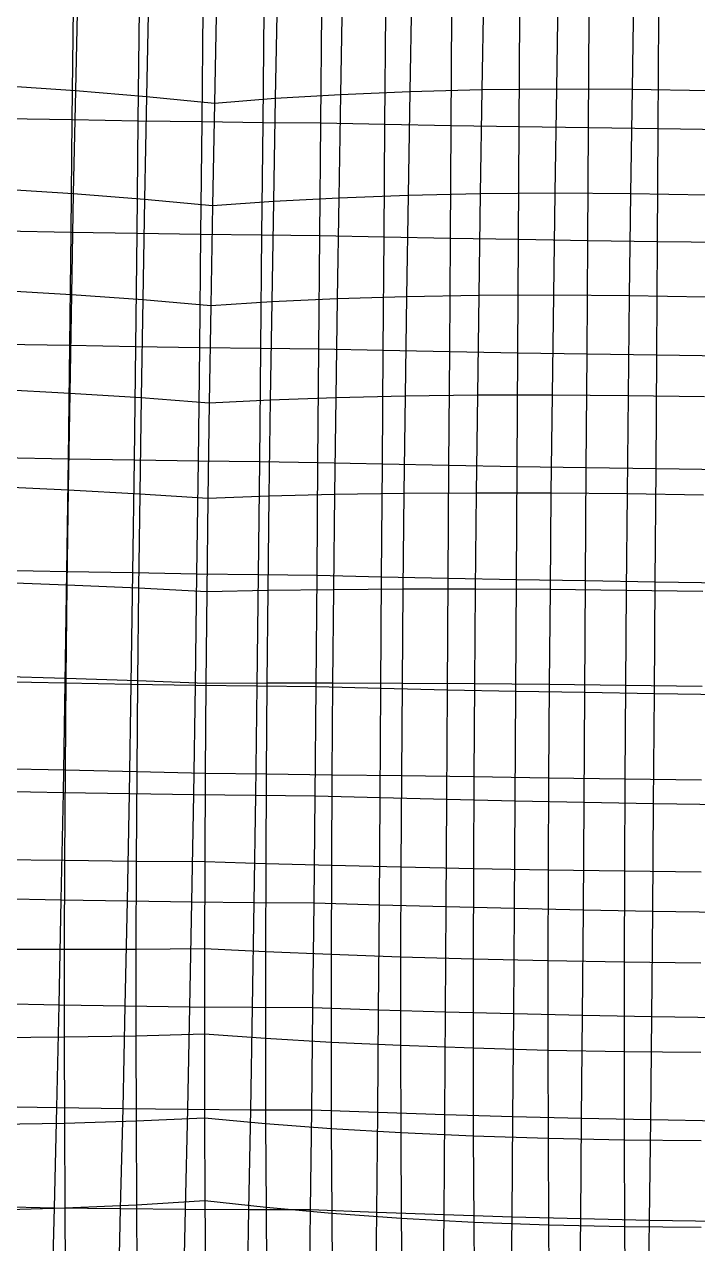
# Model space of a CAD drawing. Extents: x -429 to 429, y -1 to 209.
# Drawn here: x -57.62 to -37.22, y 36.81 to 73.77 of the extents above; entities that cross this region are included whole.
import ezdxf

# ---------------------------------------------------------------- set-up
doc = ezdxf.new("R2010")
doc.units = 0

msp = doc.modelspace()

# ---------------------------------------------------------------- linework, layer by layer
at = {"layer": 'default', "color": 5, "linetype": 'CONTINUOUS'}
for p, q in [((-41.448, 75.032, -23.635), (-41.499, 71.81, -24.086)), ((-39.153, 75.024, -23.918), (-39.202, 71.8, -24.369)), ((-56.005, 74.964, -20.622), (-56.073, 71.762, -21.067)), ((-53.854, 74.777, -19.822), (-53.919, 71.583, -20.266)), ((-49.96, 74.722, -20.192), (-50.019, 71.525, -20.637)), ((-47.981, 74.849, -21.383), (-48.038, 71.644, -21.83)), ((-45.887, 74.944, -22.361), (-45.942, 71.731, -22.809)), ((-43.701, 75.005, -23.114), (-43.754, 71.787, -23.564)), ((-51.801, 74.563, -18.802), (-51.863, 71.377, -19.244)), ((-51.801, 74.563, -18.802), (-51.863, 71.377, -19.244)), ((-58.302, 71.914, -21.637), (-56.073, 71.762, -21.067)), ((-56.073, 71.762, -21.067), (-56.137, 68.635, -21.47)), ((-56.073, 71.762, -21.067), (-53.919, 71.583, -20.266)), ((-48.038, 71.644, -21.83), (-45.942, 71.731, -22.809)), ((-45.942, 71.731, -22.809), (-45.994, 68.59, -23.215)), ((-45.942, 71.731, -22.809), (-43.754, 71.787, -23.564)), ((-43.754, 71.787, -23.564), (-43.804, 68.638, -23.971)), ((-43.754, 71.787, -23.564), (-41.499, 71.81, -24.086)), ((-41.499, 71.81, -24.086), (-41.547, 68.656, -24.494)), ((-41.499, 71.81, -24.086), (-39.202, 71.8, -24.369)), ((-39.202, 71.8, -24.369), (-39.247, 68.644, -24.778)), ((-39.202, 71.8, -24.369), (-36.888, 71.758, -24.41)), ((-53.919, 71.583, -20.266), (-53.979, 68.466, -20.668)), ((-53.919, 71.583, -20.266), (-51.863, 71.377, -19.244)), ((-51.863, 71.377, -19.244), (-51.919, 68.274, -19.643)), ((-51.863, 71.377, -19.244), (-51.919, 68.274, -19.643)), ((-51.863, 71.377, -19.244), (-50.019, 71.525, -20.637)), ((-50.019, 71.525, -20.637), (-50.074, 68.407, -21.039)), ((-50.019, 71.525, -20.637), (-48.038, 71.644, -21.83)), ((-48.038, 71.644, -21.83), (-48.092, 68.513, -22.234)), ((-58.369, 68.779, -22.042), (-56.137, 68.635, -21.47)), ((-56.137, 68.635, -21.47), (-56.195, 65.579, -21.823)), ((-56.137, 68.635, -21.47), (-53.979, 68.466, -20.668)), ((-53.979, 68.466, -20.668), (-54.034, 65.425, -21.019)), ((-53.979, 68.466, -20.668), (-51.919, 68.274, -19.643)), ((-51.919, 68.274, -19.643), (-50.074, 68.407, -21.039)), ((-50.074, 68.407, -21.039), (-50.125, 65.364, -21.391)), ((-50.074, 68.407, -21.039), (-48.092, 68.513, -22.234)), ((-48.092, 68.513, -22.234), (-48.141, 65.453, -22.588)), ((-48.092, 68.513, -22.234), (-45.994, 68.59, -23.215)), ((-45.994, 68.59, -23.215), (-46.041, 65.517, -23.571)), ((-45.994, 68.59, -23.215), (-43.804, 68.638, -23.971)), ((-43.804, 68.638, -23.971), (-43.849, 65.555, -24.329)), ((-43.804, 68.638, -23.971), (-41.547, 68.656, -24.494)), ((-41.547, 68.656, -24.494), (-41.59, 65.567, -24.853)), ((-41.547, 68.656, -24.494), (-39.247, 68.644, -24.778)), ((-39.247, 68.644, -24.778), (-39.288, 65.553, -25.137)), ((-39.247, 68.644, -24.778), (-36.931, 68.602, -24.819)), ((-51.919, 68.274, -19.643), (-51.971, 65.25, -19.992)), ((-51.919, 68.274, -19.643), (-51.971, 65.25, -19.992)), ((-58.429, 65.712, -22.396), (-56.195, 65.579, -21.823)), ((-56.195, 65.579, -21.823), (-56.246, 62.589, -22.119)), ((-56.195, 65.579, -21.823), (-54.034, 65.425, -21.019)), ((-54.034, 65.425, -21.019), (-54.083, 62.452, -21.313)), ((-54.034, 65.425, -21.019), (-51.971, 65.25, -19.992)), ((-50.125, 65.364, -21.391), (-48.141, 65.453, -22.588)), ((-48.141, 65.453, -22.588), (-48.184, 62.459, -22.885)), ((-48.141, 65.453, -22.588), (-46.041, 65.517, -23.571)), ((-46.041, 65.517, -23.571), (-46.083, 62.508, -23.87)), ((-46.041, 65.517, -23.571), (-43.849, 65.555, -24.329)), ((-43.849, 65.555, -24.329), (-43.89, 62.535, -24.629)), ((-43.849, 65.555, -24.329), (-41.59, 65.567, -24.853)), ((-41.59, 65.567, -24.853), (-41.629, 62.54, -25.154)), ((-41.59, 65.567, -24.853), (-39.288, 65.553, -25.137)), ((-39.288, 65.553, -25.137), (-39.325, 62.522, -25.439)), ((-39.288, 65.553, -25.137), (-36.97, 65.512, -25.178)), ((-51.971, 65.25, -19.992), (-52.017, 62.298, -20.284)), ((-51.971, 65.25, -19.992), (-52.017, 62.298, -20.284)), ((-51.971, 65.25, -19.992), (-50.125, 65.364, -21.391)), ((-50.125, 65.364, -21.391), (-50.169, 62.389, -21.685)), ((-58.483, 62.708, -22.694), (-56.246, 62.589, -22.119)), ((-56.246, 62.589, -22.119), (-56.291, 59.658, -22.355)), ((-56.246, 62.589, -22.119), (-54.083, 62.452, -21.313)), ((-54.083, 62.452, -21.313), (-54.125, 59.54, -21.547)), ((-54.083, 62.452, -21.313), (-52.017, 62.298, -20.284)), ((-50.169, 62.389, -21.685), (-48.184, 62.459, -22.885)), ((-48.184, 62.459, -22.885), (-48.222, 59.524, -23.121)), ((-48.184, 62.459, -22.885), (-46.083, 62.508, -23.87)), ((-46.083, 62.508, -23.87), (-46.119, 59.556, -24.108)), ((-46.083, 62.508, -23.87), (-43.89, 62.535, -24.629)), ((-43.89, 62.535, -24.629), (-43.925, 59.57, -24.868)), ((-43.89, 62.535, -24.629), (-41.629, 62.54, -25.154)), ((-41.629, 62.54, -25.154), (-41.662, 59.567, -25.394)), ((-41.629, 62.54, -25.154), (-39.325, 62.522, -25.439)), ((-39.325, 62.522, -25.439), (-39.357, 59.546, -25.679)), ((-39.325, 62.522, -25.439), (-37.005, 62.483, -25.48)), ((-52.017, 62.298, -20.284), (-52.057, 59.41, -20.515)), ((-52.017, 62.298, -20.284), (-52.057, 59.41, -20.515)), ((-52.017, 62.298, -20.284), (-50.169, 62.389, -21.685)), ((-50.169, 62.389, -21.685), (-50.209, 59.475, -21.919)), ((-58.531, 59.762, -22.93), (-56.291, 59.658, -22.355)), ((-56.291, 59.658, -22.355), (-56.329, 56.78, -22.526)), ((-56.291, 59.658, -22.355), (-54.125, 59.54, -21.547)), ((-54.125, 59.54, -21.547), (-54.162, 56.684, -21.717)), ((-54.125, 59.54, -21.547), (-52.057, 59.41, -20.515)), ((-50.209, 59.475, -21.919), (-48.222, 59.524, -23.121)), ((-48.222, 59.524, -23.121), (-48.254, 56.642, -23.293)), ((-48.222, 59.524, -23.121), (-46.119, 59.556, -24.108)), ((-46.119, 59.556, -24.108), (-46.15, 56.655, -24.281)), ((-46.119, 59.556, -24.108), (-43.925, 59.57, -24.868)), ((-43.925, 59.57, -24.868), (-43.955, 56.656, -25.043)), ((-43.925, 59.57, -24.868), (-41.662, 59.567, -25.394)), ((-41.662, 59.567, -25.394), (-41.691, 56.644, -25.569)), ((-41.662, 59.567, -25.394), (-39.357, 59.546, -25.679)), ((-39.357, 59.546, -25.679), (-39.384, 56.62, -25.854)), ((-39.357, 59.546, -25.679), (-37.035, 59.509, -25.72)), ((-52.057, 59.41, -20.515), (-52.091, 56.58, -20.684)), ((-52.057, 59.41, -20.515), (-52.091, 56.58, -20.684)), ((-52.057, 59.41, -20.515), (-50.209, 59.475, -21.919)), ((-50.209, 59.475, -21.919), (-50.242, 56.617, -22.09)), ((-58.571, 56.867, -23.103), (-56.329, 56.78, -22.526)), ((-56.329, 56.78, -22.526), (-56.36, 53.95, -22.631)), ((-56.329, 56.78, -22.526), (-54.162, 56.684, -21.717)), ((-54.162, 56.684, -21.717), (-54.191, 53.878, -21.821)), ((-54.162, 56.684, -21.717), (-52.091, 56.58, -20.684)), ((-52.091, 56.58, -20.684), (-52.119, 53.803, -20.786)), ((-52.091, 56.58, -20.684), (-52.119, 53.803, -20.786)), ((-52.091, 56.58, -20.684), (-50.242, 56.617, -22.09)), ((-50.242, 56.617, -22.09), (-50.269, 53.81, -22.194)), ((-50.242, 56.617, -22.09), (-48.254, 56.642, -23.293)), ((-48.254, 56.642, -23.293), (-48.28, 53.81, -23.399)), ((-48.254, 56.642, -23.293), (-46.15, 56.655, -24.281)), ((-46.15, 56.655, -24.281), (-46.176, 53.802, -24.388)), ((-46.15, 56.655, -24.281), (-43.955, 56.656, -25.043)), ((-43.955, 56.656, -25.043), (-43.979, 53.788, -25.15)), ((-43.955, 56.656, -25.043), (-41.691, 56.644, -25.569)), ((-41.691, 56.644, -25.569), (-41.714, 53.767, -25.677)), ((-41.691, 56.644, -25.569), (-39.384, 56.62, -25.854)), ((-39.384, 56.62, -25.854), (-39.406, 53.74, -25.962)), ((-39.384, 56.62, -25.854), (-37.06, 56.584, -25.895)), ((-58.603, 54.019, -23.209), (-56.36, 53.95, -22.631)), ((-56.36, 53.95, -22.631), (-56.385, 51.168, -22.668)), ((-56.36, 53.95, -22.631), (-54.191, 53.878, -21.821)), ((-54.191, 53.878, -21.821), (-54.214, 51.12, -21.857)), ((-54.191, 53.878, -21.821), (-52.119, 53.803, -20.786)), ((-52.119, 53.803, -20.786), (-52.141, 51.075, -20.822)), ((-52.119, 53.803, -20.786), (-52.141, 51.075, -20.822)), ((-52.119, 53.803, -20.786), (-50.269, 53.81, -22.194)), ((-50.269, 53.81, -22.194), (-50.29, 51.05, -22.231)), ((-50.269, 53.81, -22.194), (-48.28, 53.81, -23.399)), ((-48.28, 53.81, -23.399), (-48.3, 51.023, -23.436)), ((-48.28, 53.81, -23.399), (-46.176, 53.802, -24.388)), ((-46.176, 53.802, -24.388), (-46.196, 50.995, -24.426)), ((-46.176, 53.802, -24.388), (-43.979, 53.788, -25.15)), ((-43.979, 53.788, -25.15), (-43.998, 50.965, -25.188)), ((-43.979, 53.788, -25.15), (-41.714, 53.767, -25.677)), ((-41.714, 53.767, -25.677), (-41.732, 50.934, -25.715)), ((-41.714, 53.767, -25.677), (-39.406, 53.74, -25.962)), ((-39.406, 53.74, -25.962), (-39.424, 50.903, -26)), ((-39.406, 53.74, -25.962), (-37.082, 53.706, -26.003)), ((-58.629, 51.217, -23.246), (-56.385, 51.168, -22.668)), ((-56.385, 51.168, -22.668), (-56.401, 48.429, -22.635)), ((-56.385, 51.168, -22.668), (-54.214, 51.12, -21.857)), ((-54.214, 51.12, -21.857), (-54.23, 48.408, -21.824)), ((-54.214, 51.12, -21.857), (-52.141, 51.075, -20.822)), ((-52.141, 51.075, -20.822), (-52.156, 48.395, -20.79)), ((-52.141, 51.075, -20.822), (-52.156, 48.395, -20.79)), ((-52.141, 51.075, -20.822), (-50.29, 51.05, -22.231)), ((-50.29, 51.05, -22.231), (-50.304, 48.336, -22.198)), ((-50.29, 51.05, -22.231), (-48.3, 51.023, -23.436)), ((-48.3, 51.023, -23.436), (-48.315, 48.281, -23.403)), ((-48.3, 51.023, -23.436), (-46.196, 50.995, -24.426)), ((-46.196, 50.995, -24.426), (-46.209, 48.23, -24.393)), ((-46.196, 50.995, -24.426), (-43.998, 50.965, -25.188)), ((-43.998, 50.965, -25.188), (-44.011, 48.184, -25.155)), ((-43.998, 50.965, -25.188), (-41.732, 50.934, -25.715)), ((-41.732, 50.934, -25.715), (-41.745, 48.143, -25.682)), ((-41.732, 50.934, -25.715), (-39.424, 50.903, -26)), ((-39.424, 50.903, -26), (-39.436, 48.108, -25.967)), ((-39.424, 50.903, -26), (-37.098, 50.871, -26.041)), ((-58.646, 48.457, -23.213), (-56.401, 48.429, -22.635)), ((-56.401, 48.429, -22.635), (-56.411, 45.732, -22.531)), ((-56.401, 48.429, -22.635), (-54.23, 48.408, -21.824)), ((-54.23, 48.408, -21.824), (-54.239, 45.739, -21.722)), ((-54.23, 48.408, -21.824), (-52.156, 48.395, -20.79)), ((-52.156, 48.395, -20.79), (-52.164, 45.759, -20.688)), ((-52.156, 48.395, -20.79), (-52.164, 45.759, -20.688)), ((-52.156, 48.395, -20.79), (-50.304, 48.336, -22.198)), ((-50.304, 48.336, -22.198), (-50.312, 45.665, -22.095)), ((-50.304, 48.336, -22.198), (-48.315, 48.281, -23.403)), ((-48.315, 48.281, -23.403), (-48.323, 45.58, -23.299)), ((-48.315, 48.281, -23.403), (-46.209, 48.23, -24.393)), ((-46.209, 48.23, -24.393), (-46.217, 45.506, -24.288)), ((-46.209, 48.23, -24.393), (-44.011, 48.184, -25.155)), ((-44.011, 48.184, -25.155), (-44.019, 45.443, -25.049)), ((-44.011, 48.184, -25.155), (-41.745, 48.143, -25.682)), ((-41.745, 48.143, -25.682), (-41.753, 45.391, -25.576)), ((-41.745, 48.143, -25.682), (-39.436, 48.108, -25.967)), ((-39.436, 48.108, -25.967), (-39.443, 45.352, -25.861)), ((-39.436, 48.108, -25.967), (-37.109, 48.079, -26.008)), ((-58.656, 45.739, -23.108), (-56.411, 45.732, -22.531)), ((-56.411, 45.732, -22.531), (-56.413, 43.077, -22.355)), ((-56.411, 45.732, -22.531), (-54.239, 45.739, -21.722)), ((-54.239, 45.739, -21.722), (-54.241, 43.112, -21.547)), ((-54.239, 45.739, -21.722), (-52.164, 45.759, -20.688)), ((-52.164, 45.759, -20.688), (-52.166, 43.168, -20.516)), ((-52.164, 45.759, -20.688), (-52.166, 43.168, -20.516)), ((-52.164, 45.759, -20.688), (-50.312, 45.665, -22.095)), ((-50.312, 45.665, -22.095), (-50.314, 43.037, -21.92)), ((-50.312, 45.665, -22.095), (-48.323, 45.58, -23.299)), ((-48.323, 45.58, -23.299), (-48.325, 42.922, -23.122)), ((-48.323, 45.58, -23.299), (-46.217, 45.506, -24.288)), ((-46.217, 45.506, -24.288), (-46.219, 42.823, -24.109)), ((-46.217, 45.506, -24.288), (-44.019, 45.443, -25.049)), ((-44.019, 45.443, -25.049), (-44.021, 42.742, -24.87)), ((-44.019, 45.443, -25.049), (-41.753, 45.391, -25.576)), ((-41.753, 45.391, -25.576), (-41.754, 42.68, -25.395)), ((-41.753, 45.391, -25.576), (-39.443, 45.352, -25.861)), ((-39.443, 45.352, -25.861), (-39.445, 42.636, -25.68)), ((-39.443, 45.352, -25.861), (-37.116, 45.326, -25.902)), ((-58.659, 43.061, -22.93), (-56.413, 43.077, -22.355)), ((-56.413, 43.077, -22.355), (-54.241, 43.112, -21.547)), ((-56.413, 43.077, -22.355), (-56.408, 40.464, -22.105)), ((-54.241, 43.112, -21.547), (-52.166, 43.168, -20.516)), ((-54.241, 43.112, -21.547), (-54.235, 40.53, -21.301)), ((-52.166, 43.168, -20.516), (-50.314, 43.037, -21.92)), ((-52.166, 43.168, -20.516), (-52.161, 40.621, -20.273)), ((-52.166, 43.168, -20.516), (-52.161, 40.621, -20.273)), ((-50.314, 43.037, -21.92), (-48.325, 42.922, -23.122)), ((-50.314, 43.037, -21.92), (-50.309, 40.453, -21.673)), ((-48.325, 42.922, -23.122), (-46.219, 42.823, -24.109)), ((-48.325, 42.922, -23.122), (-48.32, 40.306, -22.873)), ((-46.219, 42.823, -24.109), (-44.021, 42.742, -24.87)), ((-46.219, 42.823, -24.109), (-46.215, 40.182, -23.857)), ((-44.021, 42.742, -24.87), (-41.754, 42.68, -25.395)), ((-44.021, 42.742, -24.87), (-44.017, 40.082, -24.615)), ((-41.754, 42.68, -25.395), (-39.445, 42.636, -25.68)), ((-41.754, 42.68, -25.395), (-41.75, 40.008, -25.14)), ((-39.445, 42.636, -25.68), (-37.118, 42.613, -25.722)), ((-39.445, 42.636, -25.68), (-39.441, 39.961, -25.425)), ((-58.653, 40.425, -22.679), (-56.408, 40.464, -22.105)), ((-56.408, 40.464, -22.105), (-54.235, 40.53, -21.301)), ((-56.408, 40.464, -22.105), (-56.396, 37.895, -21.773)), ((-54.235, 40.53, -21.301), (-52.161, 40.621, -20.273)), ((-54.235, 40.53, -21.301), (-54.224, 37.99, -20.976)), ((-52.161, 40.621, -20.273), (-50.309, 40.453, -21.673)), ((-52.161, 40.621, -20.273), (-52.149, 38.118, -19.959)), ((-52.161, 40.621, -20.273), (-52.149, 38.118, -19.959)), ((-50.309, 40.453, -21.673), (-48.32, 40.306, -22.873)), ((-50.309, 40.453, -21.673), (-50.296, 37.912, -21.349)), ((-48.32, 40.306, -22.873), (-46.215, 40.182, -23.857)), ((-48.32, 40.306, -22.873), (-48.306, 37.734, -22.54)), ((-46.215, 40.182, -23.857), (-44.017, 40.082, -24.615)), ((-46.215, 40.182, -23.857), (-46.2, 37.584, -23.517)), ((-44.017, 40.082, -24.615), (-41.75, 40.008, -25.14)), ((-44.017, 40.082, -24.615), (-44.003, 37.467, -24.271)), ((-41.75, 40.008, -25.14), (-39.441, 39.961, -25.425)), ((-41.75, 40.008, -25.14), (-41.738, 37.381, -24.792)), ((-39.441, 39.961, -25.425), (-37.114, 39.94, -25.466)), ((-39.441, 39.961, -25.425), (-39.431, 37.33, -25.075)), ((-54.224, 37.99, -20.976), (-52.149, 38.118, -19.959)), ((-52.149, 38.118, -19.959), (-50.296, 37.912, -21.349)), ((-52.149, 38.118, -19.959), (-52.13, 35.66, -19.575)), ((-52.149, 38.118, -19.959), (-52.13, 35.66, -19.575)), ((-58.64, 37.832, -22.34), (-56.396, 37.895, -21.773)), ((-56.396, 37.895, -21.773), (-54.224, 37.99, -20.976)), ((-56.396, 37.895, -21.773), (-56.378, 35.371, -21.364)), ((-54.224, 37.99, -20.976), (-54.207, 35.497, -20.579)), ((-50.296, 37.912, -21.349), (-48.306, 37.734, -22.54)), ((-50.296, 37.912, -21.349), (-50.275, 35.417, -20.951)), ((-48.306, 37.734, -22.54), (-46.2, 37.584, -23.517)), ((-48.306, 37.734, -22.54), (-48.283, 35.207, -22.13)), ((-46.2, 37.584, -23.517), (-44.003, 37.467, -24.271)), ((-46.2, 37.584, -23.517), (-46.178, 35.033, -23.098)), ((-44.003, 37.467, -24.271), (-41.738, 37.381, -24.792)), ((-44.003, 37.467, -24.271), (-43.982, 34.897, -23.844)), ((-41.738, 37.381, -24.792), (-39.431, 37.33, -25.075)), ((-41.738, 37.381, -24.792), (-41.72, 34.8, -24.361)), ((-39.431, 37.33, -25.075), (-37.106, 37.312, -25.117)), ((-39.431, 37.33, -25.075), (-39.414, 34.744, -24.643))]:
    msp.add_line(p, q, dxfattribs=at)
at = {"layer": 'default', "color": 3, "linetype": 'CONTINUOUS'}
for p, q in [((-56.167, 70.878, 20.198), (-56.132, 74.26, 20.268)), ((-54.168, 70.847, 19.515), (-54.133, 74.228, 19.582)), ((-52.237, 70.819, 18.66), (-52.204, 74.199, 18.722)), ((-50.388, 70.796, 17.64), (-50.357, 74.173, 17.696)), ((-48.636, 70.778, 16.462), (-48.609, 74.152, 16.511)), ((-48.636, 70.778, 16.462), (-48.609, 74.152, 16.511)), ((-46.694, 70.739, 17.317), (-46.67, 74.119, 17.374)), ((-44.685, 70.703, 17.999), (-44.663, 74.087, 18.062)), ((-42.624, 70.669, 18.504), (-42.603, 74.056, 18.571)), ((-40.526, 70.637, 18.826), (-40.506, 74.027, 18.897)), ((-38.409, 70.608, 18.964), (-38.389, 74, 19.037)), ((-58.219, 70.913, 20.703), (-56.167, 70.878, 20.198)), ((-56.204, 67.468, 20.114), (-56.167, 70.878, 20.198)), ((-56.167, 70.878, 20.198), (-54.168, 70.847, 19.515)), ((-54.204, 67.436, 19.435), (-54.168, 70.847, 19.515)), ((-54.168, 70.847, 19.515), (-52.237, 70.819, 18.66)), ((-52.272, 67.409, 18.585), (-52.237, 70.819, 18.66)), ((-52.237, 70.819, 18.66), (-50.388, 70.796, 17.64)), ((-50.42, 67.386, 17.571), (-50.388, 70.796, 17.64)), ((-50.388, 70.796, 17.64), (-48.636, 70.778, 16.462)), ((-48.664, 67.369, 16.399), (-48.636, 70.778, 16.462)), ((-48.664, 67.369, 16.399), (-48.636, 70.778, 16.462)), ((-48.636, 70.778, 16.462), (-46.694, 70.739, 17.317)), ((-46.719, 67.327, 17.247), (-46.694, 70.739, 17.317)), ((-46.694, 70.739, 17.317), (-44.685, 70.703, 17.999)), ((-44.708, 67.288, 17.923), (-44.685, 70.703, 17.999)), ((-44.685, 70.703, 17.999), (-42.624, 70.669, 18.504)), ((-42.645, 67.252, 18.423), (-42.624, 70.669, 18.504)), ((-42.624, 70.669, 18.504), (-40.526, 70.637, 18.826)), ((-40.548, 67.218, 18.741), (-40.526, 70.637, 18.826)), ((-40.526, 70.637, 18.826), (-38.409, 70.608, 18.964)), ((-38.43, 67.188, 18.877), (-38.409, 70.608, 18.964)), ((-38.409, 70.608, 18.964), (-36.288, 70.582, 18.916)), ((-58.256, 67.504, 20.617), (-56.204, 67.468, 20.114)), ((-56.242, 64.038, 20.027), (-56.204, 67.468, 20.114)), ((-56.204, 67.468, 20.114), (-54.204, 67.436, 19.435)), ((-54.242, 64.005, 19.351), (-54.204, 67.436, 19.435)), ((-54.204, 67.436, 19.435), (-52.272, 67.409, 18.585)), ((-52.307, 63.976, 18.506), (-52.272, 67.409, 18.585)), ((-52.272, 67.409, 18.585), (-50.42, 67.386, 17.571)), ((-50.453, 63.952, 17.498), (-50.42, 67.386, 17.571)), ((-50.42, 67.386, 17.571), (-48.664, 67.369, 16.399)), ((-48.693, 63.933, 16.333), (-48.664, 67.369, 16.399)), ((-48.693, 63.933, 16.333), (-48.664, 67.369, 16.399)), ((-48.664, 67.369, 16.399), (-46.719, 67.327, 17.247)), ((-46.745, 63.891, 17.174), (-46.719, 67.327, 17.247)), ((-46.719, 67.327, 17.247), (-44.708, 67.288, 17.923)), ((-44.731, 63.851, 17.843), (-44.708, 67.288, 17.923)), ((-44.708, 67.288, 17.923), (-42.645, 67.252, 18.423)), ((-42.668, 63.814, 18.338), (-42.645, 67.252, 18.423)), ((-42.645, 67.252, 18.423), (-40.548, 67.218, 18.741)), ((-40.57, 63.779, 18.653), (-40.548, 67.218, 18.741)), ((-40.548, 67.218, 18.741), (-38.43, 67.188, 18.877)), ((-38.453, 63.748, 18.786), (-38.43, 67.188, 18.877)), ((-38.43, 67.188, 18.877), (-36.309, 67.161, 18.829)), ((-58.294, 64.075, 20.528), (-56.242, 64.038, 20.027)), ((-56.286, 60.602, 19.921), (-56.242, 64.038, 20.027)), ((-56.242, 64.038, 20.027), (-54.242, 64.005, 19.351)), ((-54.285, 60.568, 19.253), (-54.242, 64.005, 19.351)), ((-54.242, 64.005, 19.351), (-52.307, 63.976, 18.506)), ((-52.348, 60.538, 18.417), (-52.307, 63.976, 18.506)), ((-52.307, 63.976, 18.506), (-50.453, 63.952, 17.498)), ((-50.489, 60.512, 17.42), (-50.453, 63.952, 17.498)), ((-50.453, 63.952, 17.498), (-48.693, 63.933, 16.333)), ((-48.722, 60.491, 16.269), (-48.693, 63.933, 16.333)), ((-48.722, 60.491, 16.269), (-48.693, 63.933, 16.333)), ((-48.693, 63.933, 16.333), (-46.745, 63.891, 17.174)), ((-46.769, 60.449, 17.095), (-46.745, 63.891, 17.174)), ((-46.745, 63.891, 17.174), (-44.731, 63.851, 17.843)), ((-44.754, 60.408, 17.752), (-44.731, 63.851, 17.843)), ((-44.731, 63.851, 17.843), (-42.668, 63.814, 18.338)), ((-42.69, 60.37, 18.237), (-42.668, 63.814, 18.338)), ((-42.668, 63.814, 18.338), (-40.57, 63.779, 18.653)), ((-40.592, 60.335, 18.545), (-40.57, 63.779, 18.653)), ((-40.57, 63.779, 18.653), (-38.453, 63.748, 18.786)), ((-38.476, 60.303, 18.674), (-38.453, 63.748, 18.786)), ((-38.453, 63.748, 18.786), (-36.332, 63.72, 18.737)), ((-58.337, 60.641, 20.417), (-56.286, 60.602, 19.921)), ((-56.334, 57.184, 19.797), (-56.286, 60.602, 19.921)), ((-56.286, 60.602, 19.921), (-54.285, 60.568, 19.253)), ((-54.332, 57.148, 19.138), (-54.285, 60.568, 19.253)), ((-54.285, 60.568, 19.253), (-52.348, 60.538, 18.417)), ((-52.392, 57.117, 18.316), (-52.348, 60.538, 18.417)), ((-52.348, 60.538, 18.417), (-50.489, 60.512, 17.42)), ((-50.527, 57.09, 17.335), (-50.489, 60.512, 17.42)), ((-50.489, 60.512, 17.42), (-48.722, 60.491, 16.269)), ((-48.751, 57.069, 16.203), (-48.722, 60.491, 16.269)), ((-48.751, 57.069, 16.203), (-48.722, 60.491, 16.269)), ((-48.722, 60.491, 16.269), (-46.769, 60.449, 17.095)), ((-46.793, 57.025, 17.009), (-46.769, 60.449, 17.095)), ((-46.769, 60.449, 17.095), (-44.754, 60.408, 17.752)), ((-44.774, 56.983, 17.649), (-44.754, 60.408, 17.752)), ((-44.754, 60.408, 17.752), (-42.69, 60.37, 18.237)), ((-42.71, 56.943, 18.12), (-42.69, 60.37, 18.237)), ((-42.69, 60.37, 18.237), (-40.592, 60.335, 18.545)), ((-40.614, 56.907, 18.418), (-40.592, 60.335, 18.545)), ((-40.592, 60.335, 18.545), (-38.476, 60.303, 18.674)), ((-38.501, 56.874, 18.542), (-38.476, 60.303, 18.674)), ((-38.476, 60.303, 18.674), (-36.357, 60.274, 18.624)), ((-58.384, 57.223, 20.287), (-56.334, 57.184, 19.797)), ((-56.384, 53.806, 19.657), (-56.334, 57.184, 19.797)), ((-56.334, 57.184, 19.797), (-54.332, 57.148, 19.138)), ((-54.382, 53.77, 19.01), (-54.332, 57.148, 19.138)), ((-54.332, 57.148, 19.138), (-52.392, 57.117, 18.316)), ((-52.438, 53.74, 18.203), (-52.392, 57.117, 18.316)), ((-52.392, 57.117, 18.316), (-50.527, 57.09, 17.335)), ((-50.567, 53.714, 17.241), (-50.527, 57.09, 17.335)), ((-50.527, 57.09, 17.335), (-48.751, 57.069, 16.203)), ((-48.78, 53.693, 16.131), (-48.751, 57.069, 16.203)), ((-48.78, 53.693, 16.131), (-48.751, 57.069, 16.203)), ((-48.751, 57.069, 16.203), (-46.793, 57.025, 17.009)), ((-46.816, 53.646, 16.913), (-46.793, 57.025, 17.009)), ((-46.793, 57.025, 17.009), (-44.774, 56.983, 17.649)), ((-44.795, 53.601, 17.534), (-44.774, 56.983, 17.649)), ((-44.774, 56.983, 17.649), (-42.71, 56.943, 18.12)), ((-42.731, 53.559, 17.989), (-42.71, 56.943, 18.12)), ((-42.71, 56.943, 18.12), (-40.614, 56.907, 18.418)), ((-40.636, 53.521, 18.276), (-40.614, 56.907, 18.418)), ((-40.614, 56.907, 18.418), (-38.501, 56.874, 18.542)), ((-38.526, 53.486, 18.393), (-38.501, 56.874, 18.542)), ((-38.501, 56.874, 18.542), (-36.384, 56.844, 18.49)), ((-58.433, 53.847, 20.14), (-56.384, 53.806, 19.657)), ((-56.439, 50.487, 19.487), (-56.384, 53.806, 19.657)), ((-56.384, 53.806, 19.657), (-54.382, 53.77, 19.01)), ((-54.436, 50.452, 18.854), (-54.382, 53.77, 19.01)), ((-54.382, 53.77, 19.01), (-52.438, 53.74, 18.203)), ((-52.489, 50.423, 18.066), (-52.438, 53.74, 18.203)), ((-52.438, 53.74, 18.203), (-50.567, 53.714, 17.241)), ((-50.609, 50.399, 17.128), (-50.567, 53.714, 17.241)), ((-50.567, 53.714, 17.241), (-48.78, 53.693, 16.131)), ((-48.809, 50.382, 16.046), (-48.78, 53.693, 16.131)), ((-48.809, 50.382, 16.046), (-48.78, 53.693, 16.131)), ((-48.78, 53.693, 16.131), (-46.816, 53.646, 16.913)), ((-46.839, 50.329, 16.798), (-46.816, 53.646, 16.913)), ((-46.816, 53.646, 16.913), (-44.795, 53.601, 17.534)), ((-44.815, 50.279, 17.394), (-44.795, 53.601, 17.534)), ((-44.795, 53.601, 17.534), (-42.731, 53.559, 17.989)), ((-42.751, 50.234, 17.83), (-42.731, 53.559, 17.989)), ((-42.731, 53.559, 17.989), (-40.636, 53.521, 18.276)), ((-40.659, 50.193, 18.103), (-40.636, 53.521, 18.276)), ((-40.636, 53.521, 18.276), (-38.526, 53.486, 18.393)), ((-38.552, 50.156, 18.211), (-38.526, 53.486, 18.393)), ((-38.526, 53.486, 18.393), (-36.412, 53.455, 18.339)), ((-58.486, 50.528, 19.961), (-56.439, 50.487, 19.487)), ((-56.502, 47.235, 19.264), (-56.439, 50.487, 19.487)), ((-56.439, 50.487, 19.487), (-54.436, 50.452, 18.854)), ((-54.498, 47.201, 18.65), (-54.436, 50.452, 18.854)), ((-54.436, 50.452, 18.854), (-52.489, 50.423, 18.066)), ((-52.546, 47.174, 17.889), (-52.489, 50.423, 18.066)), ((-52.489, 50.423, 18.066), (-50.609, 50.399, 17.128)), ((-50.657, 47.154, 16.984), (-50.609, 50.399, 17.128)), ((-50.609, 50.399, 17.128), (-48.809, 50.382, 16.046)), ((-48.841, 47.14, 15.94), (-48.809, 50.382, 16.046)), ((-48.841, 47.14, 15.94), (-48.809, 50.382, 16.046)), ((-48.809, 50.382, 16.046), (-46.839, 50.329, 16.798)), ((-46.861, 47.081, 16.652), (-46.839, 50.329, 16.798)), ((-46.839, 50.329, 16.798), (-44.815, 50.279, 17.394)), ((-44.834, 47.026, 17.213), (-44.815, 50.279, 17.394)), ((-44.815, 50.279, 17.394), (-42.751, 50.234, 17.83)), ((-42.77, 46.976, 17.622), (-42.751, 50.234, 17.83)), ((-42.751, 50.234, 17.83), (-40.659, 50.193, 18.103)), ((-40.681, 46.932, 17.876), (-40.659, 50.193, 18.103)), ((-40.659, 50.193, 18.103), (-38.552, 50.156, 18.211)), ((-38.579, 46.893, 17.973), (-38.552, 50.156, 18.211)), ((-38.552, 50.156, 18.211), (-36.443, 50.124, 18.154)), ((-58.546, 47.275, 19.726), (-56.502, 47.235, 19.264)), ((-56.565, 44.049, 19.019), (-56.502, 47.235, 19.264)), ((-56.502, 47.235, 19.264), (-54.498, 47.201, 18.65)), ((-54.561, 44.017, 18.424), (-54.498, 47.201, 18.65)), ((-54.498, 47.201, 18.65), (-52.546, 47.174, 17.889)), ((-52.604, 43.993, 17.688), (-52.546, 47.174, 17.889)), ((-52.546, 47.174, 17.889), (-50.657, 47.154, 16.984)), ((-50.705, 43.976, 16.814), (-50.657, 47.154, 16.984)), ((-50.657, 47.154, 16.984), (-48.841, 47.14, 15.94)), ((-48.874, 43.968, 15.806), (-48.841, 47.14, 15.94)), ((-48.874, 43.968, 15.806), (-48.841, 47.14, 15.94)), ((-48.841, 47.14, 15.94), (-46.861, 47.081, 16.652)), ((-46.886, 43.901, 16.479), (-46.861, 47.081, 16.652)), ((-46.861, 47.081, 16.652), (-44.834, 47.026, 17.213)), ((-44.855, 43.84, 17.009), (-44.834, 47.026, 17.213)), ((-44.834, 47.026, 17.213), (-42.77, 46.976, 17.622)), ((-42.792, 43.785, 17.392), (-42.77, 46.976, 17.622)), ((-42.77, 46.976, 17.622), (-40.681, 46.932, 17.876)), ((-40.706, 43.737, 17.627), (-40.681, 46.932, 17.876)), ((-40.681, 46.932, 17.876), (-38.579, 46.893, 17.973)), ((-38.608, 43.695, 17.713), (-38.579, 46.893, 17.973)), ((-38.579, 46.893, 17.973), (-36.476, 46.859, 17.912)), ((-58.607, 44.088, 19.469), (-56.565, 44.049, 19.019)), ((-56.633, 40.934, 18.728), (-56.565, 44.049, 19.019)), ((-56.565, 44.049, 19.019), (-54.561, 44.017, 18.424)), ((-54.628, 40.904, 18.154), (-54.561, 44.017, 18.424)), ((-54.561, 44.017, 18.424), (-52.604, 43.993, 17.688)), ((-52.667, 40.882, 17.446), (-52.604, 43.993, 17.688)), ((-52.604, 43.993, 17.688), (-50.705, 43.976, 16.814)), ((-50.757, 40.87, 16.608), (-50.705, 43.976, 16.814)), ((-50.705, 43.976, 16.814), (-48.874, 43.968, 15.806)), ((-48.909, 40.867, 15.643), (-48.874, 43.968, 15.806)), ((-48.909, 40.867, 15.643), (-48.874, 43.968, 15.806)), ((-48.874, 43.968, 15.806), (-46.886, 43.901, 16.479)), ((-46.913, 40.793, 16.271), (-46.886, 43.901, 16.479)), ((-46.886, 43.901, 16.479), (-44.855, 43.84, 17.009)), ((-44.878, 40.725, 16.764), (-44.855, 43.84, 17.009)), ((-44.855, 43.84, 17.009), (-42.792, 43.785, 17.392)), ((-42.815, 40.665, 17.118), (-42.792, 43.785, 17.392)), ((-42.792, 43.785, 17.392), (-40.706, 43.737, 17.627)), ((-40.732, 40.613, 17.332), (-40.706, 43.737, 17.627)), ((-40.706, 43.737, 17.627), (-38.608, 43.695, 17.713)), ((-38.64, 40.569, 17.406), (-38.608, 43.695, 17.713)), ((-38.608, 43.695, 17.713), (-36.51, 43.661, 17.649)), ((-58.673, 40.973, 19.166), (-56.633, 40.934, 18.728)), ((-56.709, 37.9, 18.379), (-56.633, 40.934, 18.728)), ((-56.633, 40.934, 18.728), (-54.628, 40.904, 18.154)), ((-54.703, 37.872, 17.83), (-54.628, 40.904, 18.154)), ((-54.628, 40.904, 18.154), (-52.667, 40.882, 17.446)), ((-52.736, 37.853, 17.156), (-52.667, 40.882, 17.446)), ((-52.667, 40.882, 17.446), (-50.757, 40.87, 16.608)), ((-50.814, 37.845, 16.361), (-50.757, 40.87, 16.608)), ((-50.757, 40.87, 16.608), (-48.909, 40.867, 15.643)), ((-48.947, 37.847, 15.446), (-48.909, 40.867, 15.643)), ((-48.947, 37.847, 15.446), (-48.909, 40.867, 15.643)), ((-48.909, 40.867, 15.643), (-46.913, 40.793, 16.271)), ((-46.941, 37.765, 16.021), (-46.913, 40.793, 16.271)), ((-46.913, 40.793, 16.271), (-44.878, 40.725, 16.764)), ((-44.903, 37.692, 16.469), (-44.878, 40.725, 16.764)), ((-44.878, 40.725, 16.764), (-42.815, 40.665, 17.118)), ((-42.84, 37.627, 16.789), (-42.815, 40.665, 17.118)), ((-42.815, 40.665, 17.118), (-40.732, 40.613, 17.332)), ((-40.761, 37.571, 16.978), (-40.732, 40.613, 17.332)), ((-40.732, 40.613, 17.332), (-38.64, 40.569, 17.406)), ((-38.674, 37.525, 17.037), (-38.64, 40.569, 17.406)), ((-38.64, 40.569, 17.406), (-36.547, 40.533, 17.338)), ((-58.746, 37.939, 18.801), (-56.709, 37.9, 18.379)), ((-56.787, 34.956, 17.994), (-56.709, 37.9, 18.379)), ((-56.709, 37.9, 18.379), (-54.703, 37.872, 17.83)), ((-54.779, 34.929, 17.47), (-54.703, 37.872, 17.83)), ((-54.703, 37.872, 17.83), (-52.736, 37.853, 17.156)), ((-52.806, 34.914, 16.83), (-52.736, 37.853, 17.156)), ((-52.736, 37.853, 17.156), (-50.814, 37.845, 16.361)), ((-50.873, 34.909, 16.077), (-50.814, 37.845, 16.361)), ((-50.814, 37.845, 16.361), (-48.947, 37.847, 15.446)), ((-48.988, 34.915, 15.213), (-48.947, 37.847, 15.446)), ((-48.988, 34.915, 15.213), (-48.947, 37.847, 15.446)), ((-48.947, 37.847, 15.446), (-46.941, 37.765, 16.021)), ((-46.973, 34.827, 15.735), (-46.941, 37.765, 16.021)), ((-46.941, 37.765, 16.021), (-44.903, 37.692, 16.469)), ((-44.931, 34.747, 16.139), (-44.903, 37.692, 16.469)), ((-44.903, 37.692, 16.469), (-42.84, 37.627, 16.789)), ((-42.869, 34.678, 16.423), (-42.84, 37.627, 16.789)), ((-42.84, 37.627, 16.789), (-40.761, 37.571, 16.978)), ((-40.793, 34.619, 16.588), (-40.761, 37.571, 16.978)), ((-40.761, 37.571, 16.978), (-38.674, 37.525, 17.037)), ((-38.711, 34.57, 16.631), (-38.674, 37.525, 17.037)), ((-38.674, 37.525, 17.037), (-36.587, 37.488, 16.964))]:
    msp.add_line(p, q, dxfattribs=at)

doc.saveas('drawing.dxf')
